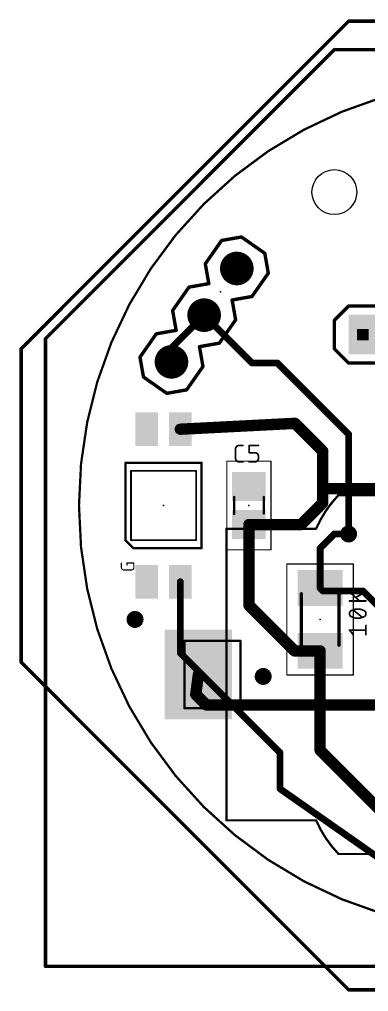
# Model space of a CAD drawing. Extents: x 3.7 to 47.1, y 3.7 to 47.1.
# Drawn here: x 3.73 to 19.31, y 3.73 to 47.07 of the extents above; entities that cross this region are included whole.
import ezdxf

# ---------------------------------------------------------------- set-up
doc = ezdxf.new("R2010")
doc.units = 0
for name, color, linetype in [('1', 12, 'CONTINUOUS'), ('16', 132, 'CONTINUOUS'), ('17', 110, 'CONTINUOUS'), ('18', 110, 'CONTINUOUS'), ('20', 31, 'CONTINUOUS'), ('21', 253, 'CONTINUOUS'), ('22', 253, 'CONTINUOUS'), ('23', 53, 'CONTINUOUS'), ('25', 253, 'CONTINUOUS'), ('27', 253, 'CONTINUOUS'), ('39', 12, 'CONTINUOUS'), ('51', 253, 'CONTINUOUS'), ('52', 253, 'CONTINUOUS')]:
    doc.layers.add(name, color=color, linetype=linetype)

# ---------------------------------------------------------------- blocks, each defined once
blk = doc.blocks.new('RECT')
blk.add_solid([(-0.5, -0.5), (0.5, -0.5), (-0.5, 0.5), (0.5, 0.5)])
blk = doc.blocks.new('ROUNDP')
at = {"const_width": 0.5}
blk.add_lwpolyline([(0, -0.25, 1), (0, 0.25, 1), (0, -0.25)], format="xyb", dxfattribs=at)
blk = doc.blocks.new('ROUNDV')
at = {"const_width": 0.5}
blk.add_lwpolyline([(0, -0.25, 1), (0, 0.25, 1), (0, -0.25)], format="xyb", dxfattribs=at)

msp = doc.modelspace()

# ---------------------------------------------------------------- linework, layer by layer
at = {"layer": '1'}
for points, const_width in [([(4.8964, 32.8364), (17.78, 45.72)], 0.1524), ([(17.78, 45.72), (33.02, 45.72)], 0.1524), ([(4.8964, 4.859), (4.8964, 32.8364)], 0.1524), ([(16.0231, 29.0619), (10.91, 28.8)], 0.508), ([(17.26, 27.825), (16.0231, 29.0619)], 0.508), ([(17.26, 26.15), (17.26, 27.825)], 0.508), ([(17.26, 26.15), (22, 26.15)], 0.508), ([(17.26, 25.515), (17.26, 26.15)], 0.508), ([(16.295, 24.55), (17.26, 25.515)], 0.508), ([(13.97, 24.55), (13.97, 20.955)], 0.508), ([(13.97, 24.55), (16.295, 24.55)], 0.508), ([(17.145, 23.495), (17.78, 24.13)], 0.3048), ([(17.78, 24.13), (18.415, 24.13)], 0.3048), ([(17.145, 21.72), (17.145, 23.495)], 0.3048), ([(10.91, 18.825), (10.91, 22)], 0.3048), ([(17.145, 21.72), (17.275, 21.59)], 0.3048), ([(17.275, 21.59), (19.05, 21.59)], 0.3048), ([(19.05, 21.59), (20.32, 20.32)], 0.3048), ([(13.97, 20.955), (16.005, 18.92)], 0.508), ([(16.005, 18.92), (17.145, 18.92)], 0.508), ([(17.145, 18.92), (17.145, 14.4877)], 0.508), ([(15.355, 14.38), (10.91, 18.825)], 0.3048), ([(17.145, 14.4877), (20.7227, 10.91)], 0.508), ([(15.355, 14.38), (15.355, 12.7717)], 0.3048), ([(15.355, 12.7717), (19.9918, 9.525)], 0.3048), ([(45.72, 4.859), (4.8964, 4.859)], 0.1524)]:
    msp.add_lwpolyline(points, dxfattribs=dict(at, const_width=const_width))
for points, const_width in [([(17.78, 45.7581, 1), (17.78, 45.6819)], 0.0762), ([(17.8069, 45.6931, 1), (17.7531, 45.7469)], 0.0762), ([(4.9345, 32.8364, 1), (4.8583, 32.8364)], 0.0762), ([(4.8695, 32.8633, 1), (4.9233, 32.8095)], 0.0762), ([(10.9035, 28.9268, 1), (10.9165, 28.6732)], 0.254), ([(16.1129, 29.1517, 1), (15.9333, 28.9721)], 0.254), ([(16.0296, 28.935, 1), (16.0166, 29.1887)], 0.254), ([(17.387, 27.825, 1), (17.133, 27.825)], 0.254), ([(17.1702, 27.7352, 1), (17.3498, 27.9148)], 0.254), ([(17.26, 26.277, 1), (17.26, 26.023)], 0.254), ([(17.387, 26.15, 1), (17.133, 26.15)], 0.254), ([(17.133, 26.15, 1), (17.387, 26.15)], 0.254), ([(17.133, 25.515, 1), (17.387, 25.515)], 0.254), ([(17.3498, 25.4252, 1), (17.1702, 25.6048)], 0.254), ([(14.097, 24.55, 1), (13.843, 24.55)], 0.254), ([(13.97, 24.677, 1), (13.97, 24.423)], 0.254), ([(16.2052, 24.6398, 1), (16.3848, 24.4602)], 0.254), ([(16.295, 24.423, 1), (16.295, 24.677)], 0.254), ([(17.78, 24.2062, 1), (17.78, 24.0538)], 0.1524), ([(17.8339, 24.0761, 1), (17.7261, 24.1839)], 0.1524), ([(18.415, 24.0538, 1), (18.415, 24.2062)], 0.1524), ([(17.2212, 23.495, 1), (17.0688, 23.495)], 0.1524), ([(17.0911, 23.5489, 1), (17.1989, 23.4411)], 0.1524), ([(10.9862, 22, 1), (10.8338, 22)], 0.1524), ([(17.1989, 21.7739, 1), (17.0911, 21.6661)], 0.1524), ([(17.0688, 21.72, 1), (17.2212, 21.72)], 0.1524), ([(17.275, 21.6662, 1), (17.275, 21.5138)], 0.1524), ([(17.2211, 21.5361, 1), (17.3289, 21.6439)], 0.1524), ([(19.1039, 21.6439, 1), (18.9961, 21.5361)], 0.1524), ([(19.05, 21.5138, 1), (19.05, 21.6662)], 0.1524), ([(14.0598, 21.0448, 1), (13.8802, 20.8652)], 0.254), ([(13.843, 20.955, 1), (14.097, 20.955)], 0.254), ([(16.005, 19.047, 1), (16.005, 18.793)], 0.254), ([(15.9152, 18.8302, 1), (16.0948, 19.0098)], 0.254), ([(17.272, 18.92, 1), (17.018, 18.92)], 0.254), ([(17.145, 18.793, 1), (17.145, 19.047)], 0.254), ([(10.9639, 18.8789, 1), (10.8561, 18.7711)], 0.1524), ([(10.8338, 18.825, 1), (10.9862, 18.825)], 0.1524), ([(17.2348, 14.5775, 1), (17.0552, 14.3978)], 0.254), ([(15.4312, 14.38, 1), (15.2788, 14.38)], 0.1524), ([(15.3011, 14.3261, 1), (15.4089, 14.4339)], 0.1524), ([(17.018, 14.4877, 1), (17.272, 14.4877)], 0.254), ([(15.3987, 12.8342, 1), (15.3113, 12.7093)], 0.1524), ([(15.2788, 12.7717, 1), (15.4312, 12.7717)], 0.1524), ([(4.8964, 4.8971, 1), (4.8964, 4.8209)], 0.0762), ([(4.8583, 4.859, 1), (4.9345, 4.859)], 0.0762)]:
    msp.add_lwpolyline(points, format="xyb", dxfattribs=dict(at, const_width=const_width))
at = {"layer": '16'}
for points, const_width in [([(3.81, 32.385), (18.415, 46.99)], 0.1524), ([(18.415, 46.99), (33.02, 46.99)], 0.1524), ([(11.9716, 33.8847), (10.5147, 32.4278)], 0.3048), ([(11.9716, 33.8847), (14.1062, 31.75)], 0.3048), ([(10.5147, 31.804), (10.5147, 32.4278)], 0.3048), ([(3.81, 18.415), (3.81, 32.385)], 0.1524), ([(14.1062, 31.75), (15.24, 31.75)], 0.3048), ([(15.24, 31.75), (18.415, 28.575)], 0.3048), ([(18.415, 28.575), (18.415, 24.13)], 0.3048), ([(18.415, 3.81), (3.81, 18.415)], 0.1524), ([(11.5979, 16.9771), (11.715, 17.865)], 0.508), ([(12.065, 16.51), (11.5979, 16.9771)], 0.508), ([(12.065, 16.51), (20.32, 16.51)], 0.508), ([(33.655, 3.81), (18.415, 3.81)], 0.1524)]:
    msp.add_lwpolyline(points, dxfattribs=dict(at, const_width=const_width))
for points, const_width in [([(18.415, 47.0281, 1), (18.415, 46.9519)], 0.0762), ([(18.4419, 46.9631, 1), (18.3881, 47.0169)], 0.0762), ([(12.0254, 33.9386, 1), (11.9177, 33.8308)], 0.1524), ([(12.0254, 33.8308, 1), (11.9177, 33.9386)], 0.1524), ([(10.5909, 32.4278, 1), (10.4385, 32.4278)], 0.1524), ([(10.4608, 32.4817, 1), (10.5686, 32.3739)], 0.1524), ([(3.8481, 32.385, 1), (3.7719, 32.385)], 0.0762), ([(3.7831, 32.4119, 1), (3.8369, 32.3581)], 0.0762), ([(10.4385, 31.804, 1), (10.5909, 31.804)], 0.1524), ([(14.1062, 31.8262, 1), (14.1062, 31.6738)], 0.1524), ([(14.0523, 31.6961, 1), (14.1601, 31.8039)], 0.1524), ([(15.2939, 31.8039, 1), (15.1861, 31.6961)], 0.1524), ([(15.24, 31.6738, 1), (15.24, 31.8262)], 0.1524), ([(18.4912, 28.575, 1), (18.3388, 28.575)], 0.1524), ([(18.3611, 28.5211, 1), (18.4689, 28.6289)], 0.1524), ([(18.3388, 24.13, 1), (18.4912, 24.13)], 0.1524), ([(3.7719, 18.415, 1), (3.8481, 18.415)], 0.0762), ([(3.8369, 18.4419, 1), (3.7831, 18.3881)], 0.0762), ([(11.8409, 17.8484, 1), (11.5891, 17.8816)], 0.254), ([(11.6877, 17.0669, 1), (11.5081, 16.8873)], 0.254), ([(11.472, 16.9937, 1), (11.7238, 16.9605)], 0.254), ([(12.065, 16.637, 1), (12.065, 16.383)], 0.254), ([(11.9752, 16.4202, 1), (12.1548, 16.5998)], 0.254), ([(18.415, 3.8481, 1), (18.415, 3.7719)], 0.0762), ([(18.3881, 3.7831, 1), (18.4419, 3.8369)], 0.0762)]:
    msp.add_lwpolyline(points, format="xyb", dxfattribs=dict(at, const_width=const_width))
at = {"layer": '20'}
for points, const_width in [([(25.39, 6.4, 1), (25.39, 44.4, 1), (25.39, 6.4)], 0.1016), ([(8.71, 26.9691, 1), (8.71, 26.931)], 0.0381), ([(8.7291, 26.95, 1), (8.691, 26.95)], 0.0381), ([(11.6291, 26.95, 1), (11.591, 26.95)], 0.0381), ([(11.61, 26.931, 1), (11.61, 26.9691)], 0.0381), ([(8.71, 23.8691, 1), (8.71, 23.831)], 0.0381), ([(8.691, 23.85, 1), (8.7291, 23.85)], 0.0381), ([(11.591, 23.85, 1), (11.6291, 23.85)], 0.0381), ([(11.61, 23.831, 1), (11.61, 23.8691)], 0.0381)]:
    msp.add_lwpolyline(points, format="xyb", dxfattribs=dict(at, const_width=const_width))
at = {"layer": '20', "const_width": 0.0762}
for points in [[(8.71, 23.85), (8.71, 26.95)], [(8.71, 26.95), (11.61, 26.95)], [(11.61, 26.95), (11.61, 23.85)], [(11.61, 23.85), (8.71, 23.85)]]:
    msp.add_lwpolyline(points, dxfattribs=at)
at = {"layer": '20'}
msp.add_circle((17.78, 39.37), 1, dxfattribs=at)
at = {"layer": '21'}
for points, const_width in [([(12.0239, 36.1736), (12.7523, 37.2139)], 0.1524), ([(13.6367, 37.3699), (12.7523, 37.2139)], 0.1524), ([(14.677, 36.6414), (13.6367, 37.3699)], 0.1524), ([(14.833, 35.757), (14.677, 36.6414)], 0.1524), ([(12.1798, 35.2892), (12.0239, 36.1736)], 0.1524), ([(14.833, 35.757), (14.1045, 34.7167)], 0.1524), ([(10.567, 34.093), (11.2955, 35.1333)], 0.1524), ([(11.2955, 35.1333), (12.1798, 35.2892)], 0.1524), ([(14.1045, 34.7167), (13.2202, 34.5608)], 0.1524), ([(13.2202, 34.5608), (13.3761, 33.6764)], 0.1524), ([(10.723, 33.2086), (10.567, 34.093)], 0.1524), ([(13.3761, 33.6764), (12.6477, 32.6361)], 0.1524), ([(9.1101, 32.0123), (9.8386, 33.0526)], 0.1524), ([(9.8386, 33.0526), (10.723, 33.2086)], 0.1524), ([(12.6477, 32.6361), (11.7633, 32.4801)], 0.1524), ([(11.7633, 32.4801), (11.9192, 31.5958)], 0.1524), ([(9.2661, 31.1279), (9.1101, 32.0123)], 0.1524), ([(11.9192, 31.5958), (11.1908, 30.5554)], 0.1524), ([(10.3064, 30.3995), (9.2661, 31.1279)], 0.1524), ([(11.1908, 30.5554), (10.3064, 30.3995)], 0.1524), ([(8.46, 23.85), (8.46, 27.3)], 0.1016), ([(8.46, 27.3), (11.86, 27.3)], 0.1016), ([(11.86, 27.3), (11.86, 23.5)], 0.1016), ([(8.46, 23.85), (8.81, 23.5)], 0.1016), ([(11.86, 23.5), (8.81, 23.5)], 0.1016), ([(8.2804, 22.6483), (8.2804, 22.8346)], 0.0508), ([(8.715, 22.5242), (8.4046, 22.5242)], 0.0508), ([(8.5288, 22.7415), (8.5288, 22.8346)], 0.0508), ([(8.5288, 22.8346), (8.8392, 22.8346)], 0.0508), ([(8.8392, 22.8346), (8.8392, 22.6483)], 0.0508)]:
    msp.add_lwpolyline(points, dxfattribs=dict(at, const_width=const_width))
for points, const_width in [([(12.7457, 37.2514, 1), (12.759, 37.1764)], 0.0762), ([(12.7835, 37.1921, 1), (12.7211, 37.2358)], 0.0762), ([(13.6586, 37.4011, 1), (13.6149, 37.3387)], 0.0762), ([(13.6433, 37.3323, 1), (13.6301, 37.4074)], 0.0762), ([(14.7146, 36.648, 1), (14.6395, 36.6348)], 0.0762), ([(14.6552, 36.6102, 1), (14.6989, 36.6726)], 0.0762), ([(12.0614, 36.1802, 1), (11.9864, 36.167)], 0.0762), ([(11.9927, 36.1955, 1), (12.0551, 36.1517)], 0.0762), ([(14.7955, 35.7504, 1), (14.8705, 35.7637)], 0.0762), ([(14.8642, 35.7352, 1), (14.8018, 35.7789)], 0.0762), ([(11.2888, 35.1708, 1), (11.3021, 35.0958)], 0.0762), ([(11.3267, 35.1114, 1), (11.2642, 35.1551)], 0.0762), ([(12.1423, 35.2826, 1), (12.2174, 35.2958)], 0.0762), ([(12.1865, 35.2517, 1), (12.1732, 35.3267)], 0.0762), ([(14.0733, 34.7386, 1), (14.1358, 34.6949)], 0.0762), ([(14.1112, 34.6792, 1), (14.0979, 34.7542)], 0.0762), ([(13.2577, 34.5674, 1), (13.1826, 34.5542)], 0.0762), ([(13.2135, 34.5983, 1), (13.2268, 34.5233)], 0.0762), ([(10.6045, 34.0996, 1), (10.5295, 34.0863)], 0.0762), ([(10.5358, 34.1148, 1), (10.5982, 34.0711)], 0.0762), ([(13.3386, 33.6698, 1), (13.4136, 33.683)], 0.0762), ([(13.4073, 33.6545, 1), (13.3449, 33.6982)], 0.0762), ([(9.832, 33.0902, 1), (9.8452, 33.0151)], 0.0762), ([(9.8698, 33.0308, 1), (9.8074, 33.0745)], 0.0762), ([(10.6854, 33.202, 1), (10.7605, 33.2152)], 0.0762), ([(10.7296, 33.1711, 1), (10.7163, 33.2461)], 0.0762), ([(11.8008, 32.4867, 1), (11.7258, 32.4735)], 0.0762), ([(11.7567, 32.5177, 1), (11.7699, 32.4426)], 0.0762), ([(12.6164, 32.6579, 1), (12.6789, 32.6142)], 0.0762), ([(12.6543, 32.5986, 1), (12.641, 32.6736)], 0.0762), ([(9.1476, 32.0189, 1), (9.0726, 32.0057)], 0.0762), ([(9.0789, 32.0342, 1), (9.1413, 31.9905)], 0.0762), ([(11.8817, 31.5891, 1), (11.9567, 31.6024)], 0.0762), ([(11.9504, 31.5739, 1), (11.888, 31.6176)], 0.0762), ([(9.2879, 31.1591, 1), (9.2442, 31.0967)], 0.0762), ([(9.2285, 31.1213, 1), (9.3036, 31.1345)], 0.0762), ([(10.2998, 30.437, 1), (10.313, 30.362)], 0.0762), ([(10.2845, 30.3683, 1), (10.3282, 30.4307)], 0.0762), ([(11.1596, 30.5773, 1), (11.222, 30.5336)], 0.0762), ([(11.1974, 30.5179, 1), (11.1842, 30.5929)], 0.0762), ([(8.4854, 27.3, 1), (8.4346, 27.3)], 0.0508), ([(8.46, 27.3254, 1), (8.46, 27.2746)], 0.0508), ([(11.8854, 27.3, 1), (11.8346, 27.3)], 0.0508), ([(11.86, 27.2746, 1), (11.86, 27.3254)], 0.0508), ([(8.478, 23.868, 1), (8.442, 23.832)], 0.0508), ([(8.4346, 23.85, 1), (8.4854, 23.85)], 0.0508), ([(8.81, 23.5254, 1), (8.81, 23.4746)], 0.0508), ([(8.792, 23.482, 1), (8.828, 23.518)], 0.0508), ([(11.8346, 23.5, 1), (11.8854, 23.5)], 0.0508), ([(11.86, 23.4746, 1), (11.86, 23.5254)], 0.0508), ([(8.2931, 22.8346, 1), (8.2677, 22.8346)], 0.0254), ([(8.2804, 22.6483, 0.4142), (8.4046, 22.5242)], 0.0508), ([(8.2931, 22.6483, 1), (8.2677, 22.6483)], 0.0254), ([(8.2677, 22.6483, 1), (8.2931, 22.6483)], 0.0254), ([(8.4046, 22.5369, 1), (8.4046, 22.5115)], 0.0254), ([(8.4046, 22.5115, 1), (8.4046, 22.5369)], 0.0254), ([(8.5415, 22.8346, 1), (8.5161, 22.8346)], 0.0254), ([(8.5288, 22.8473, 1), (8.5288, 22.8219)], 0.0254), ([(8.5161, 22.7415, 1), (8.5415, 22.7415)], 0.0254), ([(8.715, 22.5242, 0.4142), (8.8392, 22.6483)], 0.0508), ([(8.715, 22.5369, 1), (8.715, 22.5115)], 0.0254), ([(8.715, 22.5115, 1), (8.715, 22.5369)], 0.0254), ([(8.8519, 22.8346, 1), (8.8265, 22.8346)], 0.0254), ([(8.8519, 22.6483, 1), (8.8265, 22.6483)], 0.0254), ([(8.8265, 22.6483, 1), (8.8519, 22.6483)], 0.0254), ([(8.8392, 22.8219, 1), (8.8392, 22.8473)], 0.0254)]:
    msp.add_lwpolyline(points, format="xyb", dxfattribs=dict(at, const_width=const_width))
at = {"layer": '22'}
for points, const_width in [([(18.415, 34.29), (17.78, 33.655)], 0.1524), ([(19.685, 34.29), (18.415, 34.29)], 0.1524), ([(17.78, 33.655), (17.78, 32.385)], 0.1524), ([(17.78, 32.385), (18.415, 31.75)], 0.1524), ([(18.415, 31.75), (19.685, 31.75)], 0.1524), ([(33.965, 25.865), (17.965, 25.865)], 0.1016), ([(12.965, 11.365), (12.965, 24.365)], 0.1016), ([(12.965, 24.365), (16.965, 24.365)], 0.1016), ([(13.59, 19.365), (11.09, 19.365)], 0.1016), ([(11.09, 19.365), (11.09, 16.365)], 0.1016), ([(13.59, 16.365), (13.59, 19.365)], 0.1016), ([(11.09, 16.365), (13.59, 16.365)], 0.1016), ([(16.965, 11.365), (12.965, 11.365)], 0.1016), ([(17.965, 9.865), (33.965, 9.865)], 0.1016)]:
    msp.add_lwpolyline(points, dxfattribs=dict(at, const_width=const_width))
for points, const_width in [([(18.415, 34.3281, 1), (18.415, 34.2519)], 0.0762), ([(18.4419, 34.2631, 1), (18.3881, 34.3169)], 0.0762), ([(17.8181, 33.655, 1), (17.7419, 33.655)], 0.0762), ([(17.7531, 33.6819, 1), (17.8069, 33.6281)], 0.0762), ([(17.7419, 32.385, 1), (17.8181, 32.385)], 0.0762), ([(17.8069, 32.4119, 1), (17.7531, 32.3581)], 0.0762), ([(18.415, 31.7881, 1), (18.415, 31.7119)], 0.0762), ([(18.3881, 31.7231, 1), (18.4419, 31.7769)], 0.0762), ([(17.965, 25.865, 0.0875), (16.965, 24.365)], 0.1016), ([(17.965, 25.8904, 1), (17.965, 25.8396)], 0.0508), ([(17.9834, 25.8475, 1), (17.9466, 25.8825)], 0.0508), ([(12.9904, 24.365, 1), (12.9396, 24.365)], 0.0508), ([(12.965, 24.3904, 1), (12.965, 24.3396)], 0.0508), ([(16.9417, 24.3752, 1), (16.9883, 24.3548)], 0.0508), ([(16.965, 24.3396, 1), (16.965, 24.3904)], 0.0508), ([(11.09, 19.3904, 1), (11.09, 19.3396)], 0.0508), ([(11.1154, 19.365, 1), (11.0646, 19.365)], 0.0508), ([(13.6154, 19.365, 1), (13.5646, 19.365)], 0.0508), ([(13.59, 19.3396, 1), (13.59, 19.3904)], 0.0508), ([(11.09, 16.3904, 1), (11.09, 16.3396)], 0.0508), ([(11.0646, 16.365, 1), (11.1154, 16.365)], 0.0508), ([(13.5646, 16.365, 1), (13.6154, 16.365)], 0.0508), ([(13.59, 16.3396, 1), (13.59, 16.3904)], 0.0508), ([(12.965, 11.3904, 1), (12.965, 11.3396)], 0.0508), ([(12.9396, 11.365, 1), (12.9904, 11.365)], 0.0508), ([(16.965, 11.365, 0.0875), (17.965, 9.865)], 0.1016), ([(16.9883, 11.3752, 1), (16.9417, 11.3548)], 0.0508), ([(16.965, 11.3396, 1), (16.965, 11.3904)], 0.0508), ([(17.965, 9.8904, 1), (17.965, 9.8396)], 0.0508), ([(17.9466, 9.8475, 1), (17.9834, 9.8825)], 0.0508)]:
    msp.add_lwpolyline(points, format="xyb", dxfattribs=dict(at, const_width=const_width))
at = {"layer": '23'}
for p in [(12.7, 34.925), (10.16, 25.4), (13.97, 25.4), (17.145, 20.32)]:
    msp.add_point(p, dxfattribs=at)
at = {"layer": '25'}
for points, const_width in [([(13.3921, 27.916, 1), (13.354, 27.916)], 0.0381), ([(13.354, 27.916, 1), (13.3921, 27.916)], 0.0381), ([(13.5368, 28.0797, 0.4142), (13.3731, 27.916)], 0.0762), ([(13.5368, 28.0988, 1), (13.5368, 28.0607)], 0.0381), ([(13.5368, 28.0607, 1), (13.5368, 28.0987)], 0.0381), ([(13.7005, 28.0607, 1), (13.7005, 28.0988)], 0.0381), ([(13.985, 28.0988, 1), (13.985, 28.0607)], 0.0381), ([(14.0041, 28.0797, 1), (13.966, 28.0797)], 0.0381), ([(13.985, 27.7714, 1), (13.985, 27.7333)], 0.0381), ([(13.966, 27.7523, 1), (14.0041, 27.7523)], 0.0381), ([(14.3942, 27.5886, 0.4142), (14.2305, 27.7523)], 0.0762), ([(14.2305, 27.7714, 1), (14.2305, 27.7333)], 0.0381), ([(14.2305, 27.7333, 1), (14.2305, 27.7714)], 0.0381), ([(14.3942, 28.0607, 1), (14.3942, 28.0988)], 0.0381), ([(13.3921, 27.5068, 1), (13.354, 27.5068)], 0.0381), ([(13.354, 27.5068, 1), (13.3921, 27.5068)], 0.0381), ([(13.3731, 27.5068, 0.4142), (13.5368, 27.3431)], 0.0762), ([(13.5368, 27.3621, 1), (13.5368, 27.324)], 0.0381), ([(13.5368, 27.324, 1), (13.5368, 27.3621)], 0.0381), ([(13.7005, 27.324, 1), (13.7005, 27.3621)], 0.0381), ([(13.985, 27.3621, 1), (13.985, 27.324)], 0.0381), ([(14.2305, 27.3431, 0.4142), (14.3942, 27.5068)], 0.0762), ([(14.2305, 27.3621, 1), (14.2305, 27.324)], 0.0381), ([(14.2305, 27.324, 1), (14.2305, 27.3621)], 0.0381), ([(14.4133, 27.5886, 1), (14.3752, 27.5886)], 0.0381), ([(14.3752, 27.5886, 1), (14.4133, 27.5886)], 0.0381), ([(14.4133, 27.5068, 1), (14.3752, 27.5068)], 0.0381), ([(14.3752, 27.5068, 1), (14.4133, 27.5068)], 0.0381)]:
    msp.add_lwpolyline(points, format="xyb", dxfattribs=dict(at, const_width=const_width))
at = {"layer": '25', "const_width": 0.0762}
for points in [[(13.3731, 27.5068), (13.3731, 27.916)], [(13.5368, 28.0797), (13.7005, 28.0797)], [(13.985, 27.7523), (13.985, 28.0797)], [(13.985, 28.0797), (14.3942, 28.0797)], [(14.2305, 27.7523), (13.985, 27.7523)], [(13.7005, 27.3431), (13.5368, 27.3431)], [(13.985, 27.3431), (14.2305, 27.3431)], [(14.3942, 27.5068), (14.3942, 27.5886)]]:
    msp.add_lwpolyline(points, dxfattribs=at)
at = {"layer": '27', "const_width": 0.0762}
for points in [[(18.4531, 21.5519), (18.9032, 21.1427)], [(19.1897, 21.5519), (18.7396, 21.3064)], [(19.1897, 21.1427), (18.4531, 21.1427)], [(19.026, 20.4159), (18.6168, 20.7433)], [(19.1897, 19.6435), (19.1897, 20.0527)], [(18.6168, 19.6435), (18.4531, 19.8481)], [(18.4531, 19.8481), (19.1897, 19.8481)]]:
    msp.add_lwpolyline(points, dxfattribs=at)
at = {"layer": '27'}
for points, const_width in [([(18.4659, 21.566, 1), (18.4403, 21.5378)], 0.0381), ([(18.7304, 21.3231, 1), (18.7487, 21.2896)], 0.0381), ([(19.1988, 21.5352, 1), (19.1806, 21.5686)], 0.0381), ([(18.4531, 21.1617, 1), (18.4531, 21.1236)], 0.0381), ([(18.8214, 20.7842, 0.1139), (18.5554, 20.7228)], 0.0762), ([(18.8214, 20.8033, 1), (18.8214, 20.7652)], 0.0381), ([(19.0874, 20.7228, 0.1139), (18.8214, 20.7842)], 0.0762), ([(18.8214, 20.7652, 1), (18.8214, 20.8033)], 0.0381), ([(18.8904, 21.1286, 1), (18.9161, 21.1568)], 0.0381), ([(19.1897, 21.1236, 1), (19.1897, 21.1617)], 0.0381), ([(18.5554, 20.7228, 0.3205), (18.4531, 20.5796)], 0.0762), ([(18.4531, 20.5796, 0.3205), (18.5554, 20.4364)], 0.0762), ([(18.4721, 20.5796, 1), (18.434, 20.5796)], 0.0381), ([(18.4341, 20.5796, 1), (18.4721, 20.5796)], 0.0381), ([(18.5471, 20.74, 1), (18.5638, 20.7057)], 0.0381), ([(18.5554, 20.4364, 0.1139), (18.8214, 20.375)], 0.0762), ([(18.5638, 20.4535, 1), (18.5471, 20.4193)], 0.0381), ([(18.5616, 20.7048, 1), (18.5492, 20.7409)], 0.0381), ([(18.5492, 20.4184, 1), (18.5616, 20.4544)], 0.0381), ([(18.6287, 20.7582, 1), (18.6049, 20.7284)], 0.0381), ([(18.8214, 20.375, 0.1139), (19.0874, 20.4364)], 0.0762), ([(18.8214, 20.3941, 1), (18.8214, 20.356)], 0.0381), ([(18.8214, 20.356, 1), (18.8214, 20.3941)], 0.0381), ([(19.0141, 20.4011, 1), (19.0379, 20.4308)], 0.0381), ([(19.0936, 20.7409, 1), (19.0812, 20.7048)], 0.0381), ([(19.1897, 20.5796, 0.3205), (19.0874, 20.7228)], 0.0762), ([(19.0874, 20.4364, 0.3204), (19.1897, 20.5796)], 0.0762), ([(19.0812, 20.4544, 1), (19.0936, 20.4184)], 0.0381), ([(19.079, 20.7057, 1), (19.0957, 20.74)], 0.0381), ([(19.0957, 20.4193, 1), (19.079, 20.4535)], 0.0381), ([(19.2087, 20.5796, 1), (19.1707, 20.5796)], 0.0381), ([(19.1707, 20.5796, 1), (19.2087, 20.5796)], 0.0381), ([(19.2088, 20.0527, 1), (19.1707, 20.0527)], 0.0381), ([(18.468, 19.86, 1), (18.4382, 19.8362)], 0.0381), ([(18.4531, 19.8671, 1), (18.4531, 19.829)], 0.0381), ([(18.6019, 19.6316, 1), (18.6317, 19.6554)], 0.0381), ([(19.1707, 19.6435, 1), (19.2088, 19.6435)], 0.0381), ([(19.1897, 19.829, 1), (19.1897, 19.8671)], 0.0381)]:
    msp.add_lwpolyline(points, format="xyb", dxfattribs=dict(at, const_width=const_width))
at = {"layer": '39', "const_width": 0.0508}
for points in [[(12.987, 23.427), (12.987, 27.373)], [(12.987, 27.373), (14.953, 27.373)], [(14.953, 27.373), (14.953, 23.427)], [(14.953, 23.427), (12.987, 23.427)], [(15.662, 17.847), (15.662, 22.793)], [(15.662, 22.793), (18.628, 22.793)], [(18.628, 22.793), (18.628, 17.847)], [(18.628, 17.847), (15.662, 17.847)]]:
    msp.add_lwpolyline(points, dxfattribs=at)
at = {"layer": '39', "const_width": 0.0254}
for points in [[(12.9997, 27.373, 1), (12.9743, 27.373)], [(12.987, 27.3857, 1), (12.987, 27.3603)], [(14.9657, 27.373, 1), (14.9403, 27.373)], [(14.953, 27.3603, 1), (14.953, 27.3857)], [(12.987, 23.4397, 1), (12.987, 23.4143)], [(12.9743, 23.427, 1), (12.9997, 23.427)], [(14.9403, 23.427, 1), (14.9657, 23.427)], [(14.953, 23.4143, 1), (14.953, 23.4397)], [(15.6747, 22.793, 1), (15.6493, 22.793)], [(15.662, 22.8057, 1), (15.662, 22.7803)], [(18.6407, 22.793, 1), (18.6153, 22.793)], [(18.628, 22.7803, 1), (18.628, 22.8057)], [(15.662, 17.8597, 1), (15.662, 17.8343)], [(15.6493, 17.847, 1), (15.6747, 17.847)], [(18.6153, 17.847, 1), (18.6407, 17.847)], [(18.628, 17.8343, 1), (18.628, 17.8597)]]:
    msp.add_lwpolyline(points, format="xyb", dxfattribs=at)
at = {"layer": '51'}
for points, const_width in [([(13.31, 25.019), (13.31, 25.781)], 0.1016), ([(14.63, 25.044), (14.63, 25.781)], 0.1016), ([(16.3068, 19.177), (16.3068, 21.463)], 0.1524), ([(17.9832, 19.177), (17.9832, 21.463)], 0.1524)]:
    msp.add_lwpolyline(points, dxfattribs=dict(at, const_width=const_width))
for points, const_width in [([(13.3354, 25.781, 1), (13.2846, 25.781)], 0.0508), ([(14.6554, 25.781, 1), (14.6046, 25.781)], 0.0508), ([(13.2846, 25.019, 1), (13.3354, 25.019)], 0.0508), ([(14.6046, 25.044, 1), (14.6554, 25.044)], 0.0508), ([(16.3449, 21.463, 1), (16.2687, 21.463)], 0.0762), ([(18.0213, 21.463, 1), (17.9451, 21.463)], 0.0762), ([(16.2687, 19.177, 1), (16.3449, 19.177)], 0.0762), ([(17.9451, 19.177, 1), (18.0213, 19.177)], 0.0762)]:
    msp.add_lwpolyline(points, format="xyb", dxfattribs=dict(at, const_width=const_width))

# ---------------------------------------------------------------- block references
at = {"layer": '1', "xscale": 1.5, "rotation": 270}
for p in [(9.41, 28.8), (10.91, 28.8), (9.41, 22), (10.91, 22)]:
    msp.add_blockref('RECT', p, dxfattribs=at)
at = {"layer": '1'}
for p, xscale, yscale, rotation in [((13.97, 26.25), 1.3, 1.5, 90), ((13.97, 24.55), 1.3, 1.5, 90), ((17.145, 21.72), 1.6, 2, 270), ((17.145, 18.92), 1.6, 2, 270)]:
    msp.add_blockref('RECT', p, dxfattribs=dict(at, xscale=xscale, yscale=yscale, rotation=rotation))
at = {"layer": '16', "rotation": 90}
for p, xscale, yscale in [((19.05, 33.02), 1.778, 1.27), ((11.715, 17.865), 4, 3)]:
    msp.add_blockref('RECT', p, dxfattribs=dict(at, xscale=xscale, yscale=yscale))
at = {"layer": '17', "xscale": 1.5, "yscale": 1.5, "rotation": 325}
for p in [(13.4284, 35.9653), (13.4284, 35.9653), (11.9716, 33.8847), (11.9716, 33.8847), (10.5147, 31.804), (10.5147, 31.804)]:
    msp.add_blockref('ROUNDP', p, dxfattribs=at)
at = {"layer": '18', "xscale": 0.7564, "yscale": 0.7564}
for p in [(18.415, 24.13), (18.415, 24.13), (8.89, 20.32), (8.89, 20.32), (14.605, 17.78), (14.605, 17.78)]:
    msp.add_blockref('ROUNDV', p, dxfattribs=at)
at = {"layer": '51'}
for p, xscale, yscale, rotation in [((13.4284, 35.9653), 0.508, 0.508, 235), ((11.9716, 33.8847), 0.508, 0.508, 235), ((10.5147, 31.804), 0.508, 0.508, 235), ((13.9689, 26.1307), 0.7501, 1.4501, 90), ((13.9689, 24.6829), 0.7501, 1.4501, 90), ((17.145, 21.7297), 0.5842, 1.8288, 270), ((17.145, 18.9103), 0.5842, 1.8288, 270)]:
    msp.add_blockref('RECT', p, dxfattribs=dict(at, xscale=xscale, yscale=yscale, rotation=rotation))
at = {"layer": '52', "xscale": 0.508, "yscale": 0.508, "rotation": 180}
msp.add_blockref('RECT', (19.05, 33.02), dxfattribs=at)

doc.saveas('drawing.dxf')
